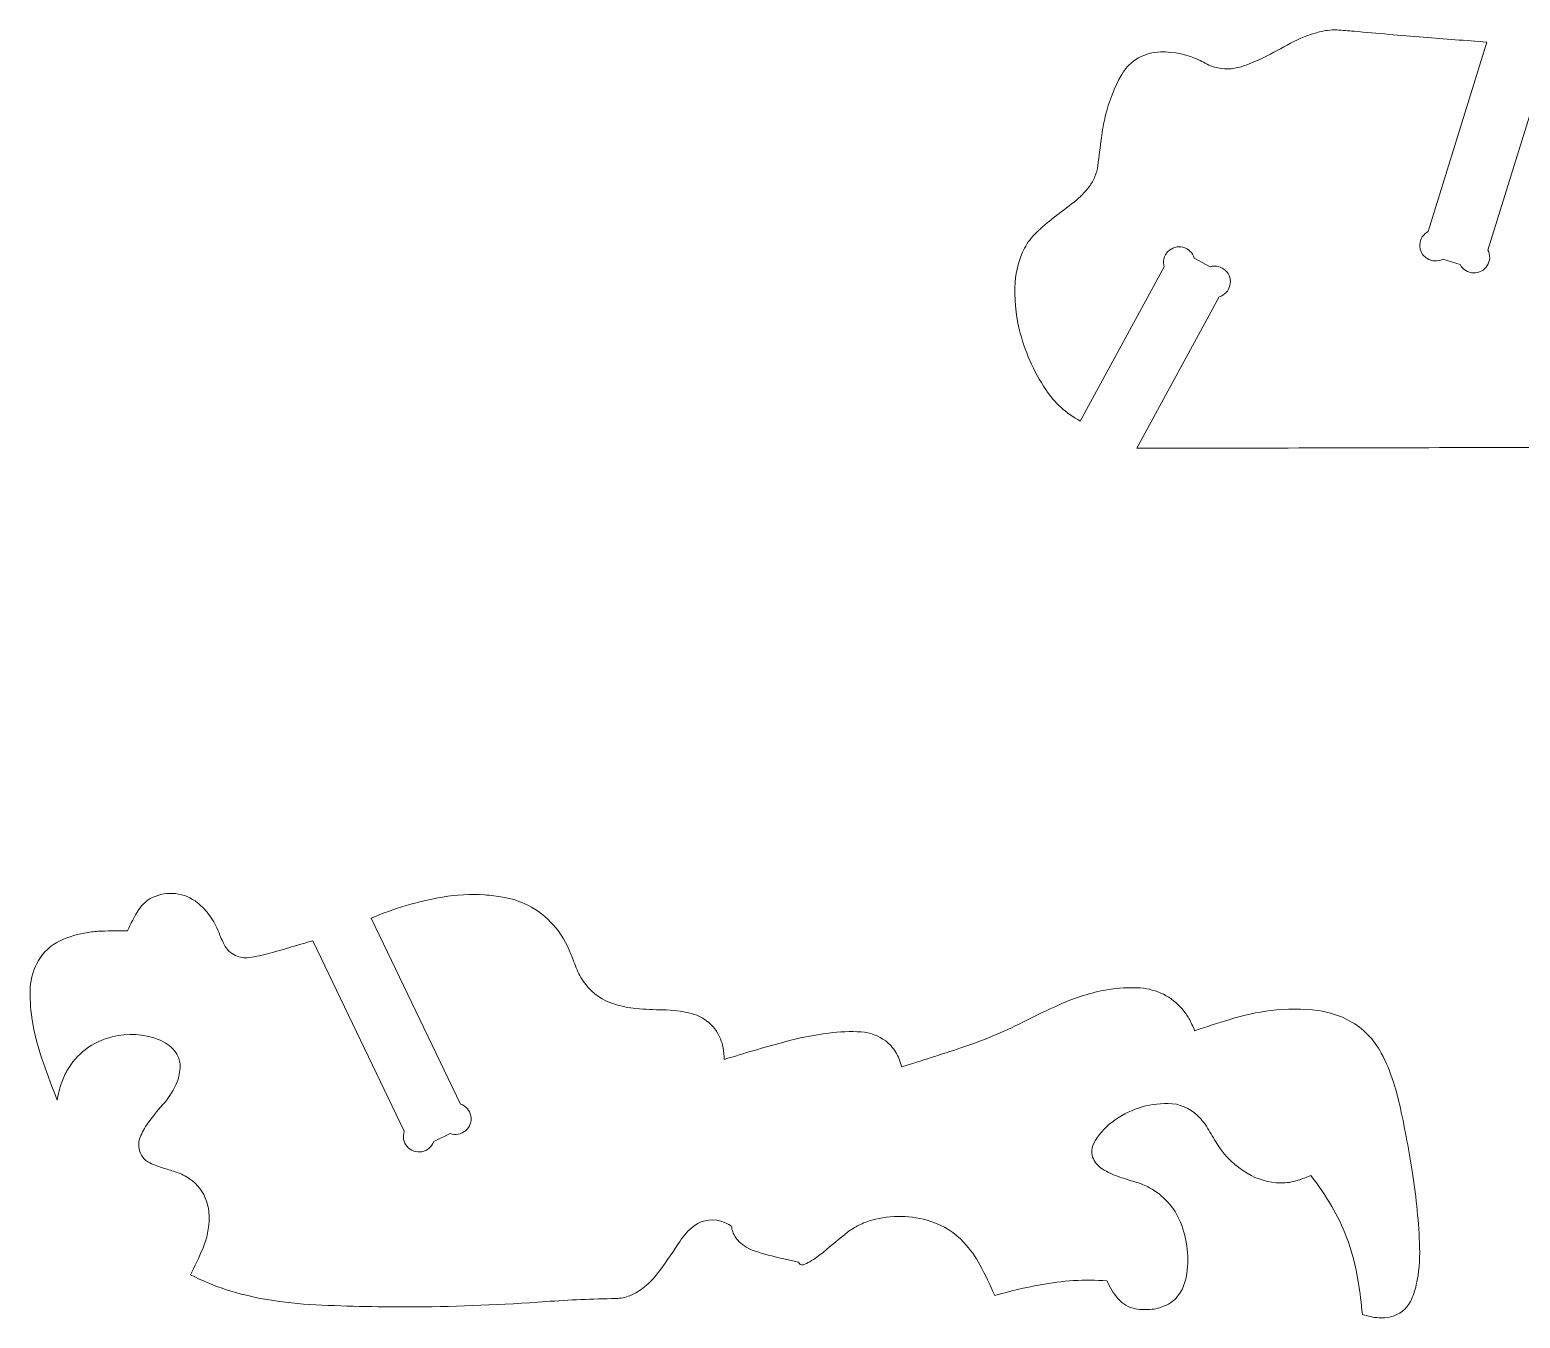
# Model space of a CAD drawing. Header units: millimetres. Extents: x -108 to 108, y -119 to 67.
# Drawn here: x -6.42 to 21.18, y -89.79 to -65.94 of the extents above; entities that cross this region are included whole.
import ezdxf

# ---------------------------------------------------------------- set-up
doc = ezdxf.new("R2010")
doc.units = ezdxf.units.MM
doc.header["$MEASUREMENT"] = 0
doc.layers.add('Capa 1', color=7, linetype='Continuous')

msp = doc.modelspace()

# ---------------------------------------------------------------- linework, layer by layer
at = {"layer": 'Capa 1', "color": 18, "lineweight": 9}
for points, knots in [([(14.0801, -73.6883), (14.0801, -73.6883), (15.6065, -70.8834), (15.6065, -70.8834), (15.6065, -70.8834), (15.7057, -70.8541), (15.7818, -70.7741), (15.806, -70.6735), (15.806, -70.6735), (15.8303, -70.5729), (15.799, -70.467), (15.724, -70.3958), (15.724, -70.3958), (15.649, -70.3245), (15.5417, -70.2986), (15.4425, -70.3279), (15.4425, -70.3279), (15.4425, -70.3279), (15.1445, -70.1657), (15.1445, -70.1657), (15.1445, -70.1657), (15.1152, -70.0665), (15.0352, -69.9904), (14.9346, -69.9662), (14.9346, -69.9662), (14.8341, -69.9419), (14.7282, -69.9732), (14.6569, -70.0482), (14.6569, -70.0482), (14.5856, -70.1231), (14.5597, -70.2305), (14.589, -70.3297), (14.589, -70.3297), (14.589, -70.3297), (13.0358, -73.184), (13.0358, -73.184), (13.0358, -73.184), (12.7782, -73.0456), (12.5588, -72.8457), (12.3971, -72.6021), (12.3971, -72.6021), (12.1698, -72.2595), (12.0034, -71.8801), (11.9054, -71.4809), (11.9054, -71.4809), (11.8359, -71.1976), (11.8103, -70.9053), (11.8296, -70.6143), (11.8296, -70.6143), (11.844, -70.3947), (11.9035, -70.1803), (12.0042, -69.9846), (12.0042, -69.9846), (12.059, -69.8781), (12.1311, -69.7814), (12.2174, -69.6984), (12.2174, -69.6984), (12.3229, -69.597), (12.434, -69.5017), (12.5501, -69.4127), (12.5501, -69.4127), (12.6733, -69.3184), (12.7965, -69.2241), (12.9197, -69.1299), (12.9197, -69.1299), (13.0257, -69.0488), (13.1198, -68.9534), (13.1994, -68.8463), (13.1994, -68.8463), (13.2428, -68.7879), (13.2787, -68.7244), (13.3063, -68.6571), (13.3063, -68.6571), (13.3329, -68.5925), (13.3509, -68.5248), (13.36, -68.4555), (13.36, -68.4555), (13.3825, -68.2837), (13.4047, -68.1119), (13.4265, -67.94), (13.4265, -67.94), (13.4435, -67.8055), (13.4677, -67.6721), (13.4989, -67.5402), (13.4989, -67.5402), (13.5627, -67.2706), (13.6647, -67.0115), (13.8019, -66.7708), (13.8019, -66.7708), (13.8756, -66.6414), (13.9834, -66.5345), (14.1134, -66.4617), (14.1134, -66.4617), (14.2381, -66.3919), (14.3782, -66.354), (14.521, -66.3513), (14.521, -66.3513), (14.7737, -66.3465), (15.0241, -66.4006), (15.2523, -66.5092), (15.2523, -66.5092), (15.2966, -66.5302), (15.34, -66.5529), (15.3826, -66.5771), (15.3826, -66.5771), (15.4253, -66.6014), (15.4709, -66.6203), (15.5182, -66.6335), (15.5182, -66.6335), (15.6805, -66.6785), (15.8523, -66.6754), (16.0128, -66.6243), (16.0128, -66.6243), (16.135, -66.5854), (16.2544, -66.5383), (16.3703, -66.4832), (16.3703, -66.4832), (16.5391, -66.4031), (16.7049, -66.3165), (16.8672, -66.2237), (16.8672, -66.2237), (17.03, -66.1306), (17.2029, -66.0565), (17.3826, -66.0029), (17.3826, -66.0029), (17.4574, -65.9806), (17.5337, -65.9638), (17.611, -65.9526), (17.611, -65.9526), (17.668, -65.9443), (17.7258, -65.9417), (17.7834, -65.9449), (17.7834, -65.9449), (17.8908, -65.9507), (17.9981, -65.9586), (18.1053, -65.9684), (18.1053, -65.9684), (18.5338, -66.0076), (18.9626, -66.0445), (19.3915, -66.0791), (19.3915, -66.0791), (19.5868, -66.0949), (19.782, -66.1102), (19.9774, -66.125), (19.9774, -66.125), (20.1727, -66.1398), (20.368, -66.1548), (20.5633, -66.17), (20.5633, -66.17), (20.5633, -66.17), (19.4762, -69.6745), (19.4762, -69.6745), (19.4762, -69.6745), (19.3846, -69.7227), (19.3257, -69.8161), (19.3217, -69.9195), (19.3217, -69.9195), (19.3177, -70.0229), (19.3691, -70.1205), (19.4566, -70.1757), (19.4566, -70.1757), (19.5441, -70.2309), (19.6545, -70.2352), (19.746, -70.187), (19.746, -70.187), (19.746, -70.187), (20.07, -70.2875), (20.07, -70.2875), (20.07, -70.2875), (20.1182, -70.3791), (20.2116, -70.4379), (20.315, -70.442), (20.315, -70.442), (20.4184, -70.446), (20.516, -70.3946), (20.5712, -70.3071), (20.5712, -70.3071), (20.6264, -70.2195), (20.6307, -70.1092), (20.5825, -70.0177), (20.5825, -70.0177), (20.5825, -70.0177), (21.7822, -66.1494), (21.7822, -66.1494), (21.7822, -66.1494), (22.2426, -66.0619), (22.7076, -66.0006), (23.1749, -65.9659), (23.1749, -65.9659), (23.4311, -65.9469), (23.6887, -65.9546), (23.9433, -65.9889), (23.9433, -65.9889), (24.0388, -66.0018), (24.1335, -66.0199), (24.227, -66.0434), (24.227, -66.0434), (24.3004, -66.0617), (24.3699, -66.093), (24.4324, -66.1357), (24.4324, -66.1357), (24.5742, -66.2326), (24.6984, -66.353), (24.7997, -66.4916), (24.7997, -66.4916), (24.8249, -66.5262), (24.8544, -66.5574), (24.8874, -66.5847), (24.8874, -66.5847), (24.9908, -66.6698), (25.1298, -66.6977), (25.258, -66.659), (25.258, -66.659), (25.3633, -66.6272), (25.466, -66.5872), (25.5651, -66.5395), (25.5651, -66.5395), (25.6434, -66.5017), (25.7222, -66.465), (25.8015, -66.4294), (25.8015, -66.4294), (25.8834, -66.3927), (25.9702, -66.3681), (26.0592, -66.3567), (26.0592, -66.3567), (26.2306, -66.3345), (26.4049, -66.3498), (26.5698, -66.4014), (26.5698, -66.4014), (26.7529, -66.4586), (26.9049, -66.5878), (26.9911, -66.7591), (26.9911, -66.7591), (27.2049, -67.1841), (27.3891, -67.6234), (27.5422, -68.0739), (27.5422, -68.0739), (27.6763, -68.4684), (27.779, -68.8731), (27.8493, -69.2839), (27.8493, -69.2839), (27.8562, -69.3242), (27.867, -69.3637), (27.8815, -69.4019), (27.8815, -69.4019), (27.8955, -69.4388), (27.9174, -69.4721), (27.9456, -69.4997), (27.9456, -69.4997), (27.9852, -69.5382), (28.0319, -69.5687), (28.0832, -69.5893), (28.0832, -69.5893), (28.1668, -69.6228), (28.2516, -69.6533), (28.3375, -69.6807), (28.3375, -69.6807), (28.4226, -69.7078), (28.5064, -69.7391), (28.5885, -69.7745), (28.5885, -69.7745), (28.689, -69.8178), (28.7763, -69.8868), (28.8416, -69.9746), (28.8416, -69.9746), (28.9098, -70.0663), (28.9571, -70.1721), (28.9799, -70.2841), (28.9799, -70.2841), (29.0165, -70.4636), (29.0287, -70.6472), (29.016, -70.8299), (29.016, -70.8299), (29.003, -71.0173), (28.9755, -71.2035), (28.9338, -71.3867), (28.9338, -71.3867), (28.8481, -71.7629), (28.7174, -72.1275), (28.5447, -72.4726), (28.5447, -72.4726), (28.4567, -72.6483), (28.3558, -72.8172), (28.2428, -72.978), (28.2428, -72.978), (28.1723, -73.0785), (28.09, -73.1702), (27.9977, -73.2512), (27.9977, -73.2512), (27.9977, -73.2512), (26.3354, -70.3332), (26.3354, -70.3332), (26.3354, -70.3332), (26.3627, -70.2335), (26.3348, -70.1267), (26.262, -70.0531), (26.262, -70.0531), (26.1893, -69.9795), (26.0828, -69.9503), (25.9827, -69.9765), (25.9827, -69.9765), (25.8827, -70.0027), (25.8042, -70.0803), (25.7768, -70.1801), (25.7768, -70.1801), (25.7768, -70.1801), (25.482, -70.3481), (25.482, -70.3481), (25.482, -70.3481), (25.3822, -70.3207), (25.2754, -70.3487), (25.2019, -70.4214), (25.2019, -70.4214), (25.1283, -70.4941), (25.0991, -70.6006), (25.1253, -70.7007), (25.1253, -70.7007), (25.1515, -70.8008), (25.2291, -70.8793), (25.3289, -70.9066), (25.3289, -70.9066), (25.3289, -70.9066), (26.8966, -73.6584), (26.8966, -73.6584), (26.8966, -73.6584), (24.7605, -73.6634), (22.6244, -73.6687), (20.4883, -73.6742), (20.4883, -73.6742), (18.3522, -73.6797), (16.2162, -73.6844), (14.0801, -73.6883)], [0, 0, 0, 0, 0.0119048, 0.0119048, 0.0119048, 0.0119048, 0.0238095, 0.0238095, 0.0238095, 0.0238095, 0.0357143, 0.0357143, 0.0357143, 0.0357143, 0.047619, 0.047619, 0.047619, 0.047619, 0.0595238, 0.0595238, 0.0595238, 0.0595238, 0.0714286, 0.0714286, 0.0714286, 0.0714286, 0.0833333, 0.0833333, 0.0833333, 0.0833333, 0.0952381, 0.0952381, 0.0952381, 0.0952381, 0.1071429, 0.1071429, 0.1071429, 0.1071429, 0.1190476, 0.1190476, 0.1190476, 0.1190476, 0.1309524, 0.1309524, 0.1309524, 0.1309524, 0.1428571, 0.1428571, 0.1428571, 0.1428571, 0.1547619, 0.1547619, 0.1547619, 0.1547619, 0.1666667, 0.1666667, 0.1666667, 0.1666667, 0.1785714, 0.1785714, 0.1785714, 0.1785714, 0.1904762, 0.1904762, 0.1904762, 0.1904762, 0.202381, 0.202381, 0.202381, 0.202381, 0.2142857, 0.2142857, 0.2142857, 0.2142857, 0.2261905, 0.2261905, 0.2261905, 0.2261905, 0.2380952, 0.2380952, 0.2380952, 0.2380952, 0.25, 0.25, 0.25, 0.25, 0.2619048, 0.2619048, 0.2619048, 0.2619048, 0.2738095, 0.2738095, 0.2738095, 0.2738095, 0.2857143, 0.2857143, 0.2857143, 0.2857143, 0.297619, 0.297619, 0.297619, 0.297619, 0.3095238, 0.3095238, 0.3095238, 0.3095238, 0.3214286, 0.3214286, 0.3214286, 0.3214286, 0.3333333, 0.3333333, 0.3333333, 0.3333333, 0.3452381, 0.3452381, 0.3452381, 0.3452381, 0.3571429, 0.3571429, 0.3571429, 0.3571429, 0.3690476, 0.3690476, 0.3690476, 0.3690476, 0.3809524, 0.3809524, 0.3809524, 0.3809524, 0.3928571, 0.3928571, 0.3928571, 0.3928571, 0.4047619, 0.4047619, 0.4047619, 0.4047619, 0.4166667, 0.4166667, 0.4166667, 0.4166667, 0.4285714, 0.4285714, 0.4285714, 0.4285714, 0.4404762, 0.4404762, 0.4404762, 0.4404762, 0.452381, 0.452381, 0.452381, 0.452381, 0.4642857, 0.4642857, 0.4642857, 0.4642857, 0.4761905, 0.4761905, 0.4761905, 0.4761905, 0.4880952, 0.4880952, 0.4880952, 0.4880952, 0.5, 0.5, 0.5, 0.5, 0.5119048, 0.5119048, 0.5119048, 0.5119048, 0.5238095, 0.5238095, 0.5238095, 0.5238095, 0.5357143, 0.5357143, 0.5357143, 0.5357143, 0.547619, 0.547619, 0.547619, 0.547619, 0.5595238, 0.5595238, 0.5595238, 0.5595238, 0.5714286, 0.5714286, 0.5714286, 0.5714286, 0.5833333, 0.5833333, 0.5833333, 0.5833333, 0.5952381, 0.5952381, 0.5952381, 0.5952381, 0.6071429, 0.6071429, 0.6071429, 0.6071429, 0.6190476, 0.6190476, 0.6190476, 0.6190476, 0.6309524, 0.6309524, 0.6309524, 0.6309524, 0.6428571, 0.6428571, 0.6428571, 0.6428571, 0.6547619, 0.6547619, 0.6547619, 0.6547619, 0.6666667, 0.6666667, 0.6666667, 0.6666667, 0.6785714, 0.6785714, 0.6785714, 0.6785714, 0.6904762, 0.6904762, 0.6904762, 0.6904762, 0.702381, 0.702381, 0.702381, 0.702381, 0.7142857, 0.7142857, 0.7142857, 0.7142857, 0.7261905, 0.7261905, 0.7261905, 0.7261905, 0.7380952, 0.7380952, 0.7380952, 0.7380952, 0.75, 0.75, 0.75, 0.75, 0.7619048, 0.7619048, 0.7619048, 0.7619048, 0.7738095, 0.7738095, 0.7738095, 0.7738095, 0.7857143, 0.7857143, 0.7857143, 0.7857143, 0.797619, 0.797619, 0.797619, 0.797619, 0.8095238, 0.8095238, 0.8095238, 0.8095238, 0.8214286, 0.8214286, 0.8214286, 0.8214286, 0.8333333, 0.8333333, 0.8333333, 0.8333333, 0.8452381, 0.8452381, 0.8452381, 0.8452381, 0.8571429, 0.8571429, 0.8571429, 0.8571429, 0.8690476, 0.8690476, 0.8690476, 0.8690476, 0.8809524, 0.8809524, 0.8809524, 0.8809524, 0.8928571, 0.8928571, 0.8928571, 0.8928571, 0.9047619, 0.9047619, 0.9047619, 0.9047619, 0.9166667, 0.9166667, 0.9166667, 0.9166667, 0.9285714, 0.9285714, 0.9285714, 0.9285714, 0.9404762, 0.9404762, 0.9404762, 0.9404762, 0.952381, 0.952381, 0.952381, 0.952381, 0.9642857, 0.9642857, 0.9642857, 0.9642857, 0.9761905, 0.9761905, 0.9761905, 0.9761905, 1, 1, 1, 1]), ([(-1.1776, -82.8039), (-1.1776, -82.8039), (0.5173, -86.3282), (0.5173, -86.3282), (0.5173, -86.3282), (0.4831, -86.4258), (0.5035, -86.5343), (0.571, -86.6127), (0.571, -86.6127), (0.6384, -86.6912), (0.7426, -86.7277), (0.8443, -86.7085), (0.8443, -86.7085), (0.9459, -86.6893), (1.0297, -86.6174), (1.0639, -86.5197), (1.0639, -86.5197), (1.0639, -86.5197), (1.3696, -86.3727), (1.3696, -86.3727), (1.3696, -86.3727), (1.4672, -86.4069), (1.5757, -86.3864), (1.6542, -86.319), (1.6542, -86.319), (1.7326, -86.2515), (1.7691, -86.1474), (1.7499, -86.0457), (1.7499, -86.0457), (1.7308, -85.944), (1.6588, -85.8603), (1.5612, -85.8261), (1.5612, -85.8261), (1.5612, -85.8261), (-0.0936, -82.3856), (-0.0936, -82.3856), (-0.0936, -82.3856), (0.33, -82.2045), (0.7734, -82.0731), (1.2273, -81.9942), (1.2273, -81.9942), (1.4839, -81.9496), (1.7449, -81.9365), (2.0047, -81.9552), (2.0047, -81.9552), (2.1186, -81.9634), (2.232, -81.9768), (2.3447, -81.9956), (2.3447, -81.9956), (2.5059, -82.0224), (2.6621, -82.0736), (2.8079, -82.1475), (2.8079, -82.1475), (2.9866, -82.238), (3.1465, -82.3618), (3.279, -82.5121), (3.279, -82.5121), (3.4187, -82.6706), (3.5287, -82.853), (3.6038, -83.0504), (3.6038, -83.0504), (3.6406, -83.1474), (3.6787, -83.2438), (3.7181, -83.3398), (3.7181, -83.3398), (3.7588, -83.4391), (3.8132, -83.5321), (3.8798, -83.6163), (3.8798, -83.6163), (4.0131, -83.7849), (4.1938, -83.9095), (4.3988, -83.9741), (4.3988, -83.9741), (4.5319, -84.0161), (4.6691, -84.0438), (4.8081, -84.0567), (4.8081, -84.0567), (4.9759, -84.0724), (5.1443, -84.0813), (5.3129, -84.0834), (5.3129, -84.0834), (5.4818, -84.0855), (5.6501, -84.1065), (5.8144, -84.146), (5.8144, -84.146), (5.9219, -84.1717), (6.0232, -84.2185), (6.1125, -84.2835), (6.1125, -84.2835), (6.2293, -84.3685), (6.3196, -84.4848), (6.3731, -84.6189), (6.3731, -84.6189), (6.3948, -84.6732), (6.411, -84.7296), (6.4216, -84.7872), (6.4216, -84.7872), (6.4345, -84.8578), (6.4417, -84.9293), (6.4431, -85.001), (6.4431, -85.001), (6.8094, -84.8862), (7.178, -84.7785), (7.5485, -84.6778), (7.5485, -84.6778), (7.8211, -84.6038), (8.0985, -84.5483), (8.3787, -84.5117), (8.3787, -84.5117), (8.5774, -84.4858), (8.7781, -84.4792), (8.9781, -84.4919), (8.9781, -84.4919), (9.1423, -84.5023), (9.3001, -84.5604), (9.4318, -84.6591), (9.4318, -84.6591), (9.5049, -84.7138), (9.567, -84.7819), (9.6148, -84.8597), (9.6148, -84.8597), (9.6678, -84.9461), (9.7058, -85.041), (9.7271, -85.1401), (9.7271, -85.1401), (10.0934, -85.0258), (10.4586, -84.9082), (10.8228, -84.7874), (10.8228, -84.7874), (11.2171, -84.6567), (11.6012, -84.4973), (11.9721, -84.3106), (11.9721, -84.3106), (12.2019, -84.195), (12.4341, -84.0841), (12.6685, -83.9782), (12.6685, -83.9782), (12.9433, -83.8539), (13.2325, -83.7644), (13.5295, -83.7117), (13.5295, -83.7117), (13.7332, -83.6756), (13.9407, -83.6643), (14.1471, -83.678), (14.1471, -83.678), (14.4486, -83.6979), (14.7294, -83.8392), (14.9252, -84.0693), (14.9252, -84.0693), (14.9707, -84.1228), (15.0111, -84.1805), (15.0457, -84.2416), (15.0457, -84.2416), (15.0873, -84.3148), (15.1229, -84.3913), (15.1524, -84.4701), (15.1524, -84.4701), (15.3694, -84.3967), (15.5873, -84.3261), (15.8061, -84.2582), (15.8061, -84.2582), (16.0536, -84.1815), (16.3073, -84.1265), (16.5644, -84.094), (16.5644, -84.094), (16.856, -84.057), (17.1513, -84.058), (17.4426, -84.0969), (17.4426, -84.0969), (17.6475, -84.1243), (17.8456, -84.1895), (18.0267, -84.2893), (18.0267, -84.2893), (18.2744, -84.4257), (18.4767, -84.6319), (18.6086, -84.882), (18.6086, -84.882), (18.6995, -85.0546), (18.7748, -85.235), (18.8336, -85.4211), (18.8336, -85.4211), (18.8843, -85.5815), (18.9276, -85.7442), (18.9635, -85.9086), (18.9635, -85.9086), (19.0503, -86.306), (19.1253, -86.7059), (19.1883, -87.1077), (19.1883, -87.1077), (19.2598, -87.5636), (19.3034, -88.0234), (19.3188, -88.4845), (19.3188, -88.4845), (19.3266, -88.7157), (19.306, -88.9471), (19.2576, -89.1733), (19.2576, -89.1733), (19.2348, -89.2797), (19.1981, -89.3826), (19.1484, -89.4794), (19.1484, -89.4794), (19.0751, -89.6224), (18.9434, -89.7267), (18.7875, -89.7656), (18.7875, -89.7656), (18.7141, -89.7838), (18.6382, -89.7899), (18.5628, -89.7834), (18.5628, -89.7834), (18.4591, -89.7744), (18.3568, -89.7532), (18.2582, -89.72), (18.2582, -89.72), (18.2394, -89.5166), (18.2143, -89.3139), (18.1829, -89.1121), (18.1829, -89.1121), (18.1387, -88.828), (18.0645, -88.5494), (17.9615, -88.2809), (17.9615, -88.2809), (17.8873, -88.0875), (17.7977, -87.9003), (17.6934, -87.7213), (17.6934, -87.7213), (17.5768, -87.521), (17.446, -87.3295), (17.3019, -87.148), (17.3019, -87.148), (17.2253, -87.1811), (17.1473, -87.2109), (17.0683, -87.2374), (17.0683, -87.2374), (16.9642, -87.2723), (16.8549, -87.289), (16.7452, -87.2867), (16.7452, -87.2867), (16.5265, -87.2822), (16.3127, -87.2206), (16.125, -87.1081), (16.125, -87.1081), (15.9101, -86.9794), (15.7271, -86.8037), (15.5896, -86.5943), (15.5896, -86.5943), (15.5281, -86.5006), (15.4697, -86.405), (15.4144, -86.3076), (15.4144, -86.3076), (15.3588, -86.2096), (15.2898, -86.1201), (15.2093, -86.0414), (15.2093, -86.0414), (15.063, -85.8985), (14.8674, -85.8174), (14.6629, -85.815), (14.6629, -85.815), (14.2876, -85.8105), (13.9218, -85.932), (13.6238, -86.1603), (13.6238, -86.1603), (13.4858, -86.2661), (13.371, -86.3991), (13.2866, -86.5511), (13.2866, -86.5511), (13.2431, -86.6295), (13.2351, -86.7227), (13.2646, -86.8074), (13.2646, -86.8074), (13.2964, -86.8984), (13.3587, -86.9756), (13.4411, -87.0256), (13.4411, -87.0256), (13.5437, -87.088), (13.6527, -87.139), (13.7663, -87.1778), (13.7663, -87.1778), (13.8587, -87.2094), (13.9519, -87.2385), (14.0459, -87.265), (14.0459, -87.265), (14.1401, -87.2916), (14.2312, -87.3285), (14.3173, -87.3751), (14.3173, -87.3751), (14.5758, -87.5148), (14.7781, -87.7399), (14.8895, -88.0118), (14.8895, -88.0118), (15.0216, -88.3339), (15.0583, -88.6874), (14.9955, -89.0298), (14.9955, -89.0298), (14.9773, -89.1289), (14.9414, -89.2239), (14.8897, -89.3104), (14.8897, -89.3104), (14.8281, -89.4135), (14.7374, -89.4963), (14.629, -89.5483), (14.629, -89.5483), (14.5456, -89.5883), (14.4561, -89.6143), (14.3642, -89.6251), (14.3642, -89.6251), (14.2627, -89.6371), (14.16, -89.6339), (14.0595, -89.6155), (14.0595, -89.6155), (13.9336, -89.5925), (13.8193, -89.527), (13.7359, -89.4299), (13.7359, -89.4299), (13.6507, -89.3308), (13.5811, -89.2193), (13.5294, -89.0993), (13.5294, -89.0993), (13.1167, -89.0699), (12.7021, -89.0942), (12.2957, -89.1715), (12.2957, -89.1715), (12.0114, -89.2257), (11.7294, -89.291), (11.4503, -89.3675), (11.4503, -89.3675), (11.3675, -89.1752), (11.2764, -88.9866), (11.1773, -88.8023), (11.1773, -88.8023), (11.0969, -88.6526), (10.9976, -88.5139), (10.8817, -88.3896), (10.8817, -88.3896), (10.7136, -88.2092), (10.5025, -88.0745), (10.268, -87.998), (10.268, -87.998), (9.9145, -87.8828), (9.5349, -87.8747), (9.1768, -87.9751), (9.1768, -87.9751), (9.0935, -87.9984), (9.0126, -88.0296), (8.9352, -88.0683), (8.9352, -88.0683), (8.8613, -88.1052), (8.7913, -88.1495), (8.7261, -88.2003), (8.7261, -88.2003), (8.5746, -88.3186), (8.4256, -88.4401), (8.2794, -88.5649), (8.2794, -88.5649), (8.2005, -88.6322), (8.1157, -88.6924), (8.0262, -88.7448), (8.0262, -88.7448), (7.9871, -88.7677), (7.9455, -88.7862), (7.9023, -88.7999), (7.9023, -88.7999), (7.8737, -88.809), (7.8427, -88.7964), (7.8286, -88.7699), (7.8286, -88.7699), (7.8272, -88.7674), (7.8264, -88.7646), (7.8262, -88.7617), (7.8262, -88.7617), (7.826, -88.7588), (7.8246, -88.7561), (7.8224, -88.7542), (7.8224, -88.7542), (7.8224, -88.7542), (7.5175, -88.6874), (7.5175, -88.6874), (7.5175, -88.6874), (7.3427, -88.647), (7.1696, -88.5991), (6.9989, -88.5438), (6.9989, -88.5438), (6.8941, -88.5099), (6.7986, -88.452), (6.72, -88.3748), (6.72, -88.3748), (6.6891, -88.3443), (6.6621, -88.3101), (6.6397, -88.273), (6.6397, -88.273), (6.6181, -88.2373), (6.6013, -88.1989), (6.5898, -88.1588), (6.5898, -88.1588), (6.5854, -88.1437), (6.583, -88.1281), (6.5826, -88.1124), (6.5826, -88.1124), (6.5823, -88.1038), (6.5795, -88.0954), (6.5745, -88.0884), (6.5745, -88.0884), (6.5701, -88.0822), (6.5644, -88.0771), (6.5579, -88.0732), (6.5579, -88.0732), (6.5221, -88.0525), (6.4852, -88.0338), (6.4473, -88.0171), (6.4473, -88.0171), (6.2631, -87.9362), (6.0498, -87.9603), (5.8884, -88.0805), (5.8884, -88.0805), (5.7845, -88.1579), (5.6951, -88.2531), (5.6245, -88.3618), (5.6245, -88.3618), (5.5049, -88.5459), (5.3806, -88.727), (5.2518, -88.9048), (5.2518, -88.9048), (5.1703, -89.0174), (5.0752, -89.1197), (4.9687, -89.2091), (4.9687, -89.2091), (4.8872, -89.2776), (4.7955, -89.333), (4.6969, -89.3732), (4.6969, -89.3732), (4.6141, -89.407), (4.5257, -89.425), (4.4364, -89.4263), (4.4364, -89.4263), (4.0036, -89.4327), (3.5711, -89.4517), (3.1394, -89.4833), (3.1394, -89.4833), (2.3376, -89.542), (1.5341, -89.5743), (0.7303, -89.5802), (0.7303, -89.5802), (0.1129, -89.5848), (-0.5045, -89.572), (-1.1211, -89.542), (-1.1211, -89.542), (-1.4199, -89.5275), (-1.7176, -89.4957), (-2.0128, -89.4469), (-2.0128, -89.4469), (-2.2761, -89.4032), (-2.5359, -89.3402), (-2.79, -89.2582), (-2.79, -89.2582), (-3.0135, -89.1861), (-3.2307, -89.0952), (-3.439, -88.9867), (-3.439, -88.9867), (-3.3591, -88.8278), (-3.2839, -88.6667), (-3.2134, -88.5034), (-3.2134, -88.5034), (-3.1336, -88.3185), (-3.0932, -88.119), (-3.0945, -87.9176), (-3.0945, -87.9176), (-3.0952, -87.8175), (-3.1117, -87.7181), (-3.1436, -87.6232), (-3.1436, -87.6232), (-3.2003, -87.454), (-3.3106, -87.3081), (-3.4579, -87.2074), (-3.4579, -87.2074), (-3.5318, -87.157), (-3.6124, -87.1171), (-3.6973, -87.0889), (-3.6973, -87.0889), (-3.7737, -87.0635), (-3.8505, -87.0396), (-3.9278, -87.0171), (-3.9278, -87.0171), (-4.0185, -86.9907), (-4.1069, -86.9569), (-4.1921, -86.9161), (-4.1921, -86.9161), (-4.2976, -86.8656), (-4.372, -86.7669), (-4.3918, -86.6517), (-4.3918, -86.6517), (-4.4059, -86.5694), (-4.3948, -86.4848), (-4.36, -86.4089), (-4.36, -86.4089), (-4.3183, -86.3179), (-4.2674, -86.2314), (-4.208, -86.1508), (-4.208, -86.1508), (-4.119, -86.0299), (-4.0243, -85.9134), (-3.9242, -85.8016), (-3.9242, -85.8016), (-3.8234, -85.6889), (-3.7437, -85.5589), (-3.6891, -85.4179), (-3.6891, -85.4179), (-3.6533, -85.3252), (-3.6343, -85.2269), (-3.633, -85.1276), (-3.633, -85.1276), (-3.6317, -85.0229), (-3.6681, -84.9214), (-3.7357, -84.8414), (-3.7357, -84.8414), (-3.8155, -84.7469), (-3.9179, -84.6742), (-4.0335, -84.6302), (-4.0335, -84.6302), (-4.3065, -84.5261), (-4.6048, -84.5084), (-4.8882, -84.5796), (-4.8882, -84.5796), (-5.0671, -84.6246), (-5.2352, -84.7047), (-5.3827, -84.8154), (-5.3827, -84.8154), (-5.5242, -84.9216), (-5.642, -85.056), (-5.7287, -85.2102), (-5.7287, -85.2102), (-5.7719, -85.2872), (-5.8076, -85.3683), (-5.8352, -85.4522), (-5.8352, -85.4522), (-5.8676, -85.5509), (-5.8918, -85.6522), (-5.9075, -85.7549), (-5.9075, -85.7549), (-5.9967, -85.5285), (-6.0821, -85.3007), (-6.1637, -85.0716), (-6.1637, -85.0716), (-6.2608, -84.7989), (-6.3321, -84.5178), (-6.3767, -84.2318), (-6.3767, -84.2318), (-6.4057, -84.046), (-6.4156, -83.8576), (-6.4062, -83.6697), (-6.4062, -83.6697), (-6.3974, -83.4933), (-6.346, -83.3217), (-6.2564, -83.1695), (-6.2564, -83.1695), (-6.1626, -83.0101), (-6.0226, -82.8829), (-5.8552, -82.8046), (-5.8552, -82.8046), (-5.6915, -82.7281), (-5.5176, -82.6758), (-5.3389, -82.6494), (-5.3389, -82.6494), (-5.2542, -82.6369), (-5.1688, -82.6289), (-5.0833, -82.6254), (-5.0833, -82.6254), (-4.9243, -82.619), (-4.7652, -82.6172), (-4.6062, -82.6199), (-4.6062, -82.6199), (-4.5479, -82.4838), (-4.4786, -82.3527), (-4.3988, -82.228), (-4.3988, -82.228), (-4.3372, -82.1316), (-4.2501, -82.0541), (-4.1471, -82.0042), (-4.1471, -82.0042), (-4.013, -81.9391), (-3.8631, -81.9136), (-3.715, -81.9307), (-3.715, -81.9307), (-3.5666, -81.9478), (-3.426, -82.0068), (-3.3098, -82.1006), (-3.3098, -82.1006), (-3.2233, -82.1704), (-3.1467, -82.2516), (-3.0819, -82.3418), (-3.0819, -82.3418), (-3.0142, -82.436), (-2.959, -82.5386), (-2.9176, -82.6469), (-2.9176, -82.6469), (-2.8878, -82.7246), (-2.8539, -82.8006), (-2.8158, -82.8745), (-2.8158, -82.8745), (-2.7701, -82.9634), (-2.6967, -83.0349), (-2.6068, -83.0783), (-2.6068, -83.0783), (-2.5294, -83.1157), (-2.4427, -83.1288), (-2.3577, -83.1161), (-2.3577, -83.1161), (-2.2263, -83.0965), (-2.0962, -83.0688), (-1.9682, -83.0333), (-1.9682, -83.0333), (-1.836, -82.9966), (-1.7042, -82.9585), (-1.5728, -82.9188), (-1.5728, -82.9188), (-1.4415, -82.8791), (-1.3097, -82.8408), (-1.1776, -82.8039)], [0, 0, 0, 0, 0.0064516, 0.0064516, 0.0064516, 0.0064516, 0.0129032, 0.0129032, 0.0129032, 0.0129032, 0.0193548, 0.0193548, 0.0193548, 0.0193548, 0.0258065, 0.0258065, 0.0258065, 0.0258065, 0.0322581, 0.0322581, 0.0322581, 0.0322581, 0.0387097, 0.0387097, 0.0387097, 0.0387097, 0.0451613, 0.0451613, 0.0451613, 0.0451613, 0.0516129, 0.0516129, 0.0516129, 0.0516129, 0.0580645, 0.0580645, 0.0580645, 0.0580645, 0.0645161, 0.0645161, 0.0645161, 0.0645161, 0.0709677, 0.0709677, 0.0709677, 0.0709677, 0.0774194, 0.0774194, 0.0774194, 0.0774194, 0.083871, 0.083871, 0.083871, 0.083871, 0.0903226, 0.0903226, 0.0903226, 0.0903226, 0.0967742, 0.0967742, 0.0967742, 0.0967742, 0.1032258, 0.1032258, 0.1032258, 0.1032258, 0.1096774, 0.1096774, 0.1096774, 0.1096774, 0.116129, 0.116129, 0.116129, 0.116129, 0.1225806, 0.1225806, 0.1225806, 0.1225806, 0.1290323, 0.1290323, 0.1290323, 0.1290323, 0.1354839, 0.1354839, 0.1354839, 0.1354839, 0.1419355, 0.1419355, 0.1419355, 0.1419355, 0.1483871, 0.1483871, 0.1483871, 0.1483871, 0.1548387, 0.1548387, 0.1548387, 0.1548387, 0.1612903, 0.1612903, 0.1612903, 0.1612903, 0.1677419, 0.1677419, 0.1677419, 0.1677419, 0.1741935, 0.1741935, 0.1741935, 0.1741935, 0.1806452, 0.1806452, 0.1806452, 0.1806452, 0.1870968, 0.1870968, 0.1870968, 0.1870968, 0.1935484, 0.1935484, 0.1935484, 0.1935484, 0.2, 0.2, 0.2, 0.2, 0.2064516, 0.2064516, 0.2064516, 0.2064516, 0.2129032, 0.2129032, 0.2129032, 0.2129032, 0.2193548, 0.2193548, 0.2193548, 0.2193548, 0.2258065, 0.2258065, 0.2258065, 0.2258065, 0.2322581, 0.2322581, 0.2322581, 0.2322581, 0.2387097, 0.2387097, 0.2387097, 0.2387097, 0.2451613, 0.2451613, 0.2451613, 0.2451613, 0.2516129, 0.2516129, 0.2516129, 0.2516129, 0.2580645, 0.2580645, 0.2580645, 0.2580645, 0.2645161, 0.2645161, 0.2645161, 0.2645161, 0.2709677, 0.2709677, 0.2709677, 0.2709677, 0.2774194, 0.2774194, 0.2774194, 0.2774194, 0.283871, 0.283871, 0.283871, 0.283871, 0.2903226, 0.2903226, 0.2903226, 0.2903226, 0.2967742, 0.2967742, 0.2967742, 0.2967742, 0.3032258, 0.3032258, 0.3032258, 0.3032258, 0.3096774, 0.3096774, 0.3096774, 0.3096774, 0.316129, 0.316129, 0.316129, 0.316129, 0.3225806, 0.3225806, 0.3225806, 0.3225806, 0.3290323, 0.3290323, 0.3290323, 0.3290323, 0.3354839, 0.3354839, 0.3354839, 0.3354839, 0.3419355, 0.3419355, 0.3419355, 0.3419355, 0.3483871, 0.3483871, 0.3483871, 0.3483871, 0.3548387, 0.3548387, 0.3548387, 0.3548387, 0.3612903, 0.3612903, 0.3612903, 0.3612903, 0.3677419, 0.3677419, 0.3677419, 0.3677419, 0.3741935, 0.3741935, 0.3741935, 0.3741935, 0.3806452, 0.3806452, 0.3806452, 0.3806452, 0.3870968, 0.3870968, 0.3870968, 0.3870968, 0.3935484, 0.3935484, 0.3935484, 0.3935484, 0.4, 0.4, 0.4, 0.4, 0.4064516, 0.4064516, 0.4064516, 0.4064516, 0.4129032, 0.4129032, 0.4129032, 0.4129032, 0.4193548, 0.4193548, 0.4193548, 0.4193548, 0.4258065, 0.4258065, 0.4258065, 0.4258065, 0.4322581, 0.4322581, 0.4322581, 0.4322581, 0.4387097, 0.4387097, 0.4387097, 0.4387097, 0.4451613, 0.4451613, 0.4451613, 0.4451613, 0.4516129, 0.4516129, 0.4516129, 0.4516129, 0.4580645, 0.4580645, 0.4580645, 0.4580645, 0.4645161, 0.4645161, 0.4645161, 0.4645161, 0.4709677, 0.4709677, 0.4709677, 0.4709677, 0.4774194, 0.4774194, 0.4774194, 0.4774194, 0.483871, 0.483871, 0.483871, 0.483871, 0.4903226, 0.4903226, 0.4903226, 0.4903226, 0.4967742, 0.4967742, 0.4967742, 0.4967742, 0.5032258, 0.5032258, 0.5032258, 0.5032258, 0.5096774, 0.5096774, 0.5096774, 0.5096774, 0.516129, 0.516129, 0.516129, 0.516129, 0.5225806, 0.5225806, 0.5225806, 0.5225806, 0.5290323, 0.5290323, 0.5290323, 0.5290323, 0.5354839, 0.5354839, 0.5354839, 0.5354839, 0.5419355, 0.5419355, 0.5419355, 0.5419355, 0.5483871, 0.5483871, 0.5483871, 0.5483871, 0.5548387, 0.5548387, 0.5548387, 0.5548387, 0.5612903, 0.5612903, 0.5612903, 0.5612903, 0.5677419, 0.5677419, 0.5677419, 0.5677419, 0.5741935, 0.5741935, 0.5741935, 0.5741935, 0.5806452, 0.5806452, 0.5806452, 0.5806452, 0.5870968, 0.5870968, 0.5870968, 0.5870968, 0.5935484, 0.5935484, 0.5935484, 0.5935484, 0.6, 0.6, 0.6, 0.6, 0.6064516, 0.6064516, 0.6064516, 0.6064516, 0.6129032, 0.6129032, 0.6129032, 0.6129032, 0.6193548, 0.6193548, 0.6193548, 0.6193548, 0.6258065, 0.6258065, 0.6258065, 0.6258065, 0.6322581, 0.6322581, 0.6322581, 0.6322581, 0.6387097, 0.6387097, 0.6387097, 0.6387097, 0.6451613, 0.6451613, 0.6451613, 0.6451613, 0.6516129, 0.6516129, 0.6516129, 0.6516129, 0.6580645, 0.6580645, 0.6580645, 0.6580645, 0.6645161, 0.6645161, 0.6645161, 0.6645161, 0.6709677, 0.6709677, 0.6709677, 0.6709677, 0.6774194, 0.6774194, 0.6774194, 0.6774194, 0.683871, 0.683871, 0.683871, 0.683871, 0.6903226, 0.6903226, 0.6903226, 0.6903226, 0.6967742, 0.6967742, 0.6967742, 0.6967742, 0.7032258, 0.7032258, 0.7032258, 0.7032258, 0.7096774, 0.7096774, 0.7096774, 0.7096774, 0.716129, 0.716129, 0.716129, 0.716129, 0.7225806, 0.7225806, 0.7225806, 0.7225806, 0.7290323, 0.7290323, 0.7290323, 0.7290323, 0.7354839, 0.7354839, 0.7354839, 0.7354839, 0.7419355, 0.7419355, 0.7419355, 0.7419355, 0.7483871, 0.7483871, 0.7483871, 0.7483871, 0.7548387, 0.7548387, 0.7548387, 0.7548387, 0.7612903, 0.7612903, 0.7612903, 0.7612903, 0.7677419, 0.7677419, 0.7677419, 0.7677419, 0.7741935, 0.7741935, 0.7741935, 0.7741935, 0.7806452, 0.7806452, 0.7806452, 0.7806452, 0.7870968, 0.7870968, 0.7870968, 0.7870968, 0.7935484, 0.7935484, 0.7935484, 0.7935484, 0.8, 0.8, 0.8, 0.8, 0.8064516, 0.8064516, 0.8064516, 0.8064516, 0.8129032, 0.8129032, 0.8129032, 0.8129032, 0.8193548, 0.8193548, 0.8193548, 0.8193548, 0.8258065, 0.8258065, 0.8258065, 0.8258065, 0.8322581, 0.8322581, 0.8322581, 0.8322581, 0.8387097, 0.8387097, 0.8387097, 0.8387097, 0.8451613, 0.8451613, 0.8451613, 0.8451613, 0.8516129, 0.8516129, 0.8516129, 0.8516129, 0.8580645, 0.8580645, 0.8580645, 0.8580645, 0.8645161, 0.8645161, 0.8645161, 0.8645161, 0.8709677, 0.8709677, 0.8709677, 0.8709677, 0.8774194, 0.8774194, 0.8774194, 0.8774194, 0.883871, 0.883871, 0.883871, 0.883871, 0.8903226, 0.8903226, 0.8903226, 0.8903226, 0.8967742, 0.8967742, 0.8967742, 0.8967742, 0.9032258, 0.9032258, 0.9032258, 0.9032258, 0.9096774, 0.9096774, 0.9096774, 0.9096774, 0.916129, 0.916129, 0.916129, 0.916129, 0.9225806, 0.9225806, 0.9225806, 0.9225806, 0.9290323, 0.9290323, 0.9290323, 0.9290323, 0.9354839, 0.9354839, 0.9354839, 0.9354839, 0.9419355, 0.9419355, 0.9419355, 0.9419355, 0.9483871, 0.9483871, 0.9483871, 0.9483871, 0.9548387, 0.9548387, 0.9548387, 0.9548387, 0.9612903, 0.9612903, 0.9612903, 0.9612903, 0.9677419, 0.9677419, 0.9677419, 0.9677419, 0.9741935, 0.9741935, 0.9741935, 0.9741935, 0.9806452, 0.9806452, 0.9806452, 0.9806452, 0.9870968, 0.9870968, 0.9870968, 0.9870968, 1, 1, 1, 1])]:
    msp.add_open_spline(points, degree=3, knots=knots, dxfattribs=at)

doc.saveas('drawing.dxf')
